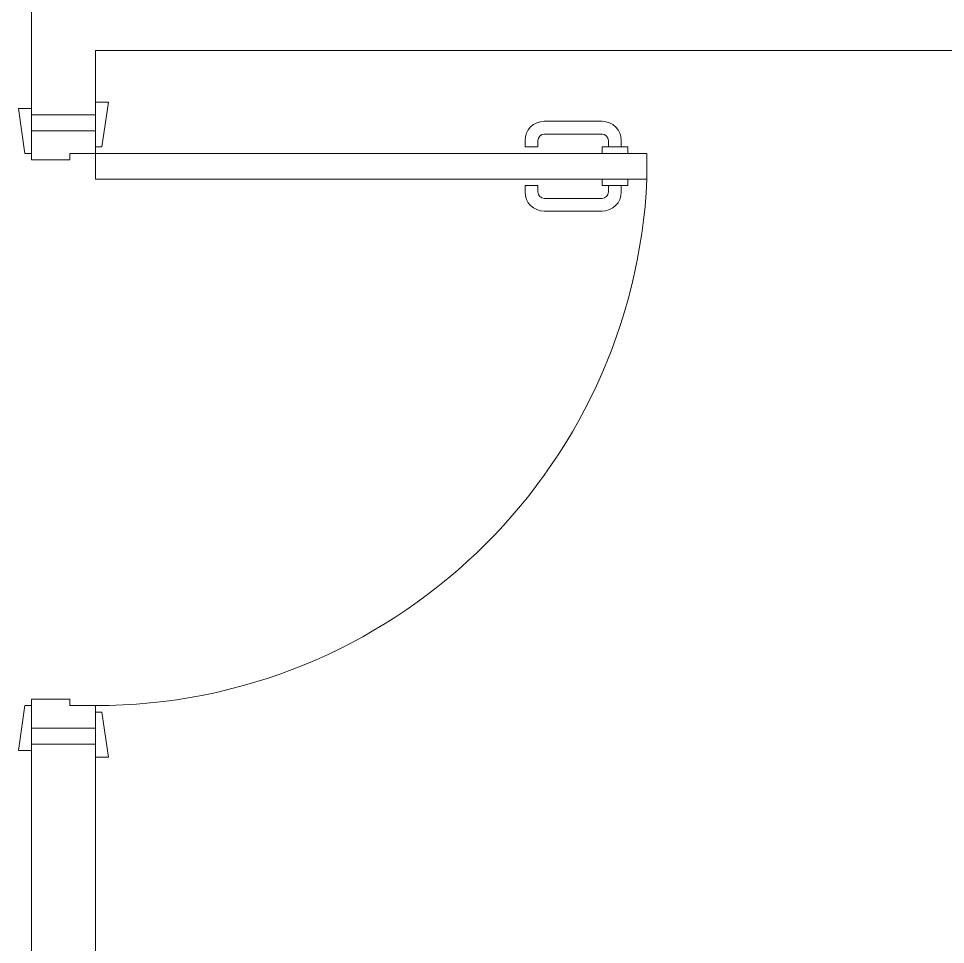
# Model space of a CAD drawing. Header units: inches. Extents: x -501855 to 57169, y -29325 to 19878.
# Drawn here: x 10378 to 11822, y -6139 to -4697 of the extents above; entities that cross this region are included whole.
import ezdxf

# ---------------------------------------------------------------- set-up
doc = ezdxf.new("R2010")
doc.units = ezdxf.units.IN
doc.header["$LTSCALE"] = 25
doc.header["$MEASUREMENT"] = 0
doc.linetypes.add('DASHDOT', pattern=[25.4, 12.7, -6.35, 0, -6.35])
for name, color, linetype, lineweight in [('00-Ground Floor$0$Walls', 251, 'Continuous', 5), ('00-Ground Floor$0$Wooden Joinery', 251, 'Continuous', 5), ('E-LITE-CLNG-CNDT', 6, 'DASHDOT', 35)]:
    doc.layers.add(name, color=color, linetype=linetype, lineweight=lineweight)

# ---------------------------------------------------------------- blocks, each defined once
blk = doc.blocks.new('00-Ground Floor$0$A$C72370EFE')
at = {"layer": '00-Ground Floor$0$Wooden Joinery'}
for p, q in [((-0.01, -0.04), (-0.02, -0.04)), ((-0.01, -0.03), (-0.01, -0.07)), ((0, -0.03), (-0.01, -0.03)), ((0.04, -0.03), (0.05, -0.03)), ((0.05, -0.03), (0.05, -0.07)), ((0.05, -0.04), (0.06, -0.04)), ((-0.05, -0.07), (-0.05, -0.16)), ((-0.03, -0.07), (-0.03, -0.16)), ((-0.01, -0.06), (-0.02, -0.06)), ((0, -0.07), (-0.01, -0.07)), ((0.04, -0.07), (0.05, -0.07)), ((0.05, -0.06), (0.06, -0.06)), ((0.07, -0.07), (0.07, -0.16)), ((0.09, -0.07), (0.09, -0.16)), ((-0.01, -0.17), (-0.02, -0.17)), ((-0.01, -0.17), (-0.01, -0.19)), ((0.05, -0.17), (0.06, -0.17)), ((0.05, -0.17), (0.05, -0.19)), ((-0.01, -0.19), (-0.02, -0.19)), ((0.05, -0.19), (0.06, -0.19))]:
    blk.add_line(p, q, dxfattribs=at)
for centre, radius, start, end in [((-0.02, -0.07), 0.03, 90, 180), ((0.06, -0.07), 0.03, 0, 90), ((-0.02, -0.07), 0.01, 90, 180), ((0.06, -0.07), 0.01, 0, 90), ((-0.02, -0.16), 0.03, 180, 270), ((-0.02, -0.16), 0.01, 180, 270), ((0.06, -0.16), 0.01, 270, 0), ((0.06, -0.16), 0.03, 270, 0)]:
    blk.add_arc(centre, radius, start, end, dxfattribs=at)
blk = doc.blocks.new('00-Ground Floor$0$A$C5DAD61B4')
at = {"layer": '00-Ground Floor$0$Wooden Joinery'}
for points in [[(80, 959.1), (80, 969.1), (10, 979.1), (10, 959.1)], [(940, 959.1), (940, 969.1), (1010, 979.1), (1010, 959.1)], [(70, 859.1), (70, 849.1), (0, 839.1), (0, 859.1)], [(120, 859.1), (120, 0), (80, 0), (80, 859.1)], [(950, 859.1), (950, 849.1), (1020, 839.1), (1020, 859.1)]]:
    blk.add_lwpolyline(points, close=True, dxfattribs=at)
for points in [[(45, 859.1), (45, 959.1), (20, 959.1), (20, 859.1), (45, 859.1)], [(45, 859.1), (80, 859.1), (80, 899.1), (90, 899.1), (90, 959.1), (45, 959.1), (45, 859.1)], [(975, 859.1), (940, 859.1), (940, 899.1), (930, 899.1), (930, 959.1), (975, 959.1), (975, 859.1)], [(975, 859.1), (975, 959.1), (1000, 959.1), (1000, 859.1), (975, 859.1)]]:
    blk.add_lwpolyline(points, dxfattribs=at)
blk.add_arc((80, 859.1), 860, 272.666, 0, dxfattribs=at)
at = {"layer": '00-Ground Floor$0$Wooden Joinery', "xscale": 999.9999999998854, "yscale": 999.9999999998854, "zscale": 999.9999999998854, "rotation": 180}
blk.add_blockref('00-Ground Floor$0$A$C72370EFE', (120, 0), dxfattribs=at)
blk = doc.blocks.new('00-Ground Floor')
at = {"layer": '00-Ground Floor$0$Walls'}
for p, q in [((10397.9, -4847.4, 0), (10397.9, -4547.4, 0)), ((10497.9, -4847.4, 0), (10497.9, -4747.4, 0)), ((10497.9, -4747.4, 0), (14097.9, -4747.4, 0)), ((10397.9, -4847.4, 0), (10497.9, -4847.4, 0)), ((10397.9, -5827.4, 0), (10497.9, -5827.4, 0)), ((10397.9, -6347.4, 0), (10397.9, -5837.4, 0)), ((10497.9, -6347.4, 0), (10497.9, -5847.4, 0))]:
    blk.add_line(p, q, dxfattribs=at)
at = {"layer": '00-Ground Floor$0$Wooden Joinery', "xscale": -1, "rotation": 90}
blk.add_blockref('00-Ground Floor$0$A$C5DAD61B4', (11357, -4827.4, 0), dxfattribs=at)

msp = doc.modelspace()

# ---------------------------------------------------------------- block references
at = {"layer": 'E-LITE-CLNG-CNDT'}
msp.add_blockref('00-Ground Floor', (0, 0), dxfattribs=at)

doc.saveas('drawing.dxf')
